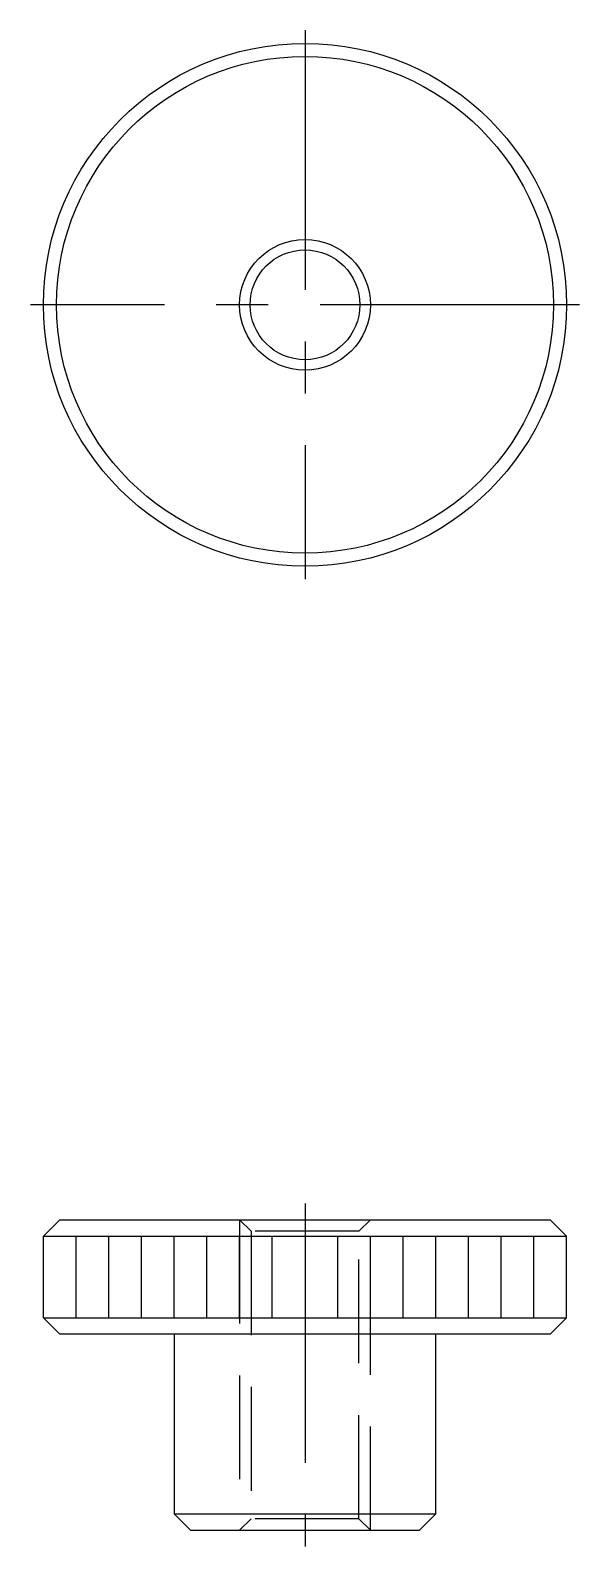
# Model space of a CAD drawing. Extents: x 10 to 141, y 10 to 123.
# Drawn here: x 123.81 to 140.61, y 77.03 to 123.44 of the extents above; entities outside this region: 2.
import ezdxf

# ---------------------------------------------------------------- set-up
doc = ezdxf.new("R2010")
doc.units = 0
doc.header["$LTSCALE"] = 0.25
doc.header["$MEASUREMENT"] = 0
doc.linetypes.add('CENTER', pattern=[50.8, 31.75, -6.35, 6.35, -6.35])
doc.linetypes.add('DASHED', pattern=[19.05, 12.7, -6.35])
doc.layers.get('0').update_dxf_attribs({"linetype": 'CONTINUOUS'})
doc.layers.add('CENTER', color=1, linetype='CENTER')

msp = doc.modelspace()

# ---------------------------------------------------------------- linework, layer by layer
at = {"linetype": 'Continuous'}
for p, q in [((124.709, 87.033), (124.209, 86.533)), ((124.709, 87.033), (139.709, 87.033)), ((139.709, 87.033), (140.209, 86.533)), ((124.209, 86.533), (140.209, 86.533)), ((124.209, 84.033), (124.209, 86.533)), ((125.209, 84.033), (125.209, 86.533)), ((126.209, 84.033), (126.209, 86.533)), ((127.209, 84.033), (127.209, 86.533)), ((127.209, 84.033), (127.209, 86.533)), ((128.209, 84.033), (128.209, 86.533)), ((128.209, 84.033), (128.209, 86.533)), ((129.209, 84.033), (129.209, 86.533)), ((130.209, 84.033), (130.209, 86.533)), ((131.209, 84.033), (131.209, 86.533)), ((133.209, 84.033), (133.209, 86.533)), ((134.209, 84.033), (134.209, 86.533)), ((135.209, 84.033), (135.209, 86.533)), ((136.209, 84.033), (136.209, 86.533)), ((136.209, 84.033), (136.209, 86.533)), ((137.209, 84.033), (137.209, 86.533)), ((137.209, 84.033), (137.209, 86.533)), ((138.209, 84.033), (138.209, 86.533)), ((139.209, 84.033), (139.209, 86.533)), ((140.209, 84.033), (140.209, 86.533)), ((124.209, 84.033), (140.209, 84.033)), ((124.209, 84.033), (124.709, 83.533)), ((139.709, 83.533), (140.209, 84.033)), ((139.709, 83.533), (124.709, 83.533)), ((128.209, 83.533), (128.209, 78.033)), ((136.209, 78.033), (136.209, 83.533)), ((128.209, 78.033), (136.209, 78.033)), ((128.209, 78.033), (128.709, 77.533)), ((135.709, 77.533), (136.209, 78.033)), ((128.709, 77.533), (135.709, 77.533))]:
    msp.add_line(p, q, dxfattribs=at)
at = {"color": 3, "linetype": 'DASHED'}
for p, q in [((130.209, 87.033), (130.209, 77.533)), ((134.209, 77.533), (134.209, 87.033)), ((130.559, 86.683), (130.559, 77.883)), ((133.859, 86.683), (130.559, 86.683)), ((133.859, 77.883), (133.859, 86.683)), ((133.859, 77.883), (130.559, 77.883))]:
    msp.add_line(p, q, dxfattribs=at)
at = {"color": 3, "linetype": 'Continuous'}
for p, q in [((130.209, 87.033), (130.559, 86.683)), ((134.209, 87.033), (133.859, 86.683)), ((130.559, 77.883), (130.209, 77.533)), ((134.209, 77.533), (133.859, 77.883))]:
    msp.add_line(p, q, dxfattribs=at)
for p, q in [((128.209, 84.033), (128.209, 84.033)), ((132.209, 84.033), (132.209, 84.033))]:
    msp.add_line(p, q)
at = {"linetype": 'Continuous'}
for radius in [8, 7.6, 1.68]:
    msp.add_circle((132.209, 115.036), radius, dxfattribs=at)
at = {"color": 3, "linetype": 'Continuous'}
msp.add_circle((132.209, 115.036), 2, dxfattribs=at)
at = {"layer": 'CENTER', "color": 1, "linetype": 'CENTER'}
for p, q in [((132.209, 123.436), (132.209, 106.636)), ((140.609, 115.036), (123.809, 115.036)), ((132.209, 87.533), (132.209, 77.033))]:
    msp.add_line(p, q, dxfattribs=at)

# ---------------------------------------------------------------- texts
for s, p in [('NKMS4', (10, 25)), ('NKMS04', (10, 10))]:
    msp.add_text(s, height=4).set_placement(p)

doc.saveas('drawing.dxf')
